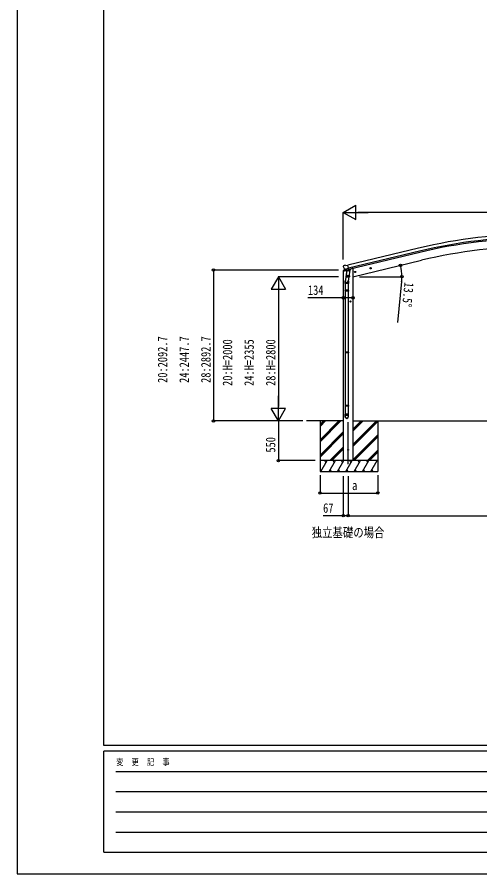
# Model space of a CAD drawing. Units: millimetres, scale not verified. Extents: x -16820 to 16820, y -11880 to 11880.
# Drawn here: x -16820 to -10405, y -11880 to 0 of the extents above; entities that cross this region are included whole.
import ezdxf
from ezdxf.enums import TextEntityAlignment as Align

# ---------------------------------------------------------------- set-up
doc = ezdxf.new("R2010")
doc.units = ezdxf.units.MM
doc.header["$LTSCALE"] = 40
for name, color, linetype in [('0-2_USER1', 3, 'Continuous'), ('0-4_YKK_12', 2, 'Continuous'), ('0-5_YKK_13', 4, 'Continuous'), ('0-6_YKK_A1', 4, 'Continuous'), ('0-7_YKK_D', 6, 'Continuous'), ('0-8_YKK_ZWAK', 7, 'Continuous')]:
    doc.layers.add(name, color=color, linetype=linetype)
doc.styles.add('ＭＳ ゴシック', font='')
doc.styles.get('ＭＳ ゴシック').set_extended_font_data('MS Gothic')

msp = doc.modelspace()

# ---------------------------------------------------------------- linework, layer by layer
at = {"layer": '0-4_YKK_12'}
msp.add_line((-12230.7, -6200.94), (-12230.7, -5616.99), dxfattribs=at)
at = {"layer": '0-5_YKK_13'}
for p, q in [((-12290.56, -3444.76), (-12277.38, -3441.6)), ((-12262.82, -3444.27), (-12276.08, -3441.58)), ((-12262.82, -3444.27), (-12236.89, -3438.05)), ((-12300, -3523.73), (-12257.19, -3513.45)), ((-12300, -3516.84), (-12300, -3523.73)), ((-12297.88, -3455.59), (-12297.6, -3456.74)), ((-12270.76, -3507.45), (-12297.7, -3513.92)), ((-12293.66, -3447.01), (-12297.52, -3453.31)), ((-12283.82, -3495.89), (-12226.32, -3482.09)), ((-12266.97, -3510.8), (-12283.35, -3496.31)), ((-12255.38, -3560.32), (-12271.29, -3656.49)), ((-12264.26, -3511.37), (-12256.74, -3509.57)), ((-12263.43, -3511.27), (-12261.9, -3510.9)), ((-12261.9, -3510.9), (-12225.19, -3502.09)), ((-12260.06, -3511.13), (-12260.11, -3511.87)), ((-12259.36, -3512.91), (-12233.54, -3519.34)), ((-12252.44, -3518.25), (-12257.11, -3585.09)), ((-12206.75, -3521.45), (-12252.44, -3518.25)), ((-12250.66, -3515.07), (-12250.89, -3518.36)), ((-12231.14, -3503.91), (-12232.17, -3518.52)), ((-12225.19, -3502.09), (-12223.66, -3501.72)), ((-12222.11, -3499.62), (-12221.17, -3499.68)), ((-12221.17, -3499.68), (-12207.85, -3515)), ((-12217.48, -3503.92), (-12199.28, -3499.55)), ((-12211.42, -3588.29), (-12206.75, -3521.45)), ((-12207.85, -3515), (-12208.3, -3521.34)), ((-12195.44, -3491.53), (-12195.44, -3494.68)), ((-12123.15, -3531.26), (-12142.59, -3535.93)), ((-12140.17, -3535.35), (-12138.04, -3528.15)), ((-12135, -3540.79), (-12140.17, -3535.35)), ((-12138.04, -3528.15), (-12130.74, -3526.4)), ((-12130.54, -3543.32), (-12135.21, -3523.87)), ((-12130.74, -3526.4), (-12125.57, -3531.84)), ((-11909.23, -3479.9), (-11928.67, -3484.57)), ((-11926.25, -3483.99), (-11924.12, -3476.79)), ((-11921.08, -3489.43), (-11926.25, -3483.99)), ((-11924.12, -3476.79), (-11916.82, -3475.04)), ((-11916.62, -3491.96), (-11921.28, -3472.51)), ((-11916.82, -3475.04), (-11911.65, -3480.48)), ((-12273.44, -3693.66), (-12273.44, -3659.3)), ((-12257.97, -3597.56), (-12257.1, -3585.09)), ((-12257.58, -3598.91), (-12257.58, -3598.91)), ((-12211.42, -3588.29), (-12257.11, -3585.09)), ((-12256.13, -3599.69), (-12214.43, -3602.61)), ((-12219.86, -3602.23), (-12230.59, -3665.82)), ((-12227.44, -3659), (-12227.44, -3693.66)), ((-12211.44, -3588.28), (-12212.32, -3600.98)), ((-12227.44, -3693.66), (-12273.44, -3693.66)), ((-12273.44, -3789.66), (-12272.44, -3787.66)), ((-12227.44, -3789.66), (-12273.44, -3789.66)), ((-12227.44, -3797.66), (-12273.44, -3797.66)), ((-12228.44, -3787.66), (-12272.44, -3787.66)), ((-12228.44, -3799.66), (-12272.44, -3799.66)), ((-12271.44, -3693.66), (-12271.44, -3787.66)), ((-12271.44, -3799.66), (-12271.44, -4643.84)), ((-12229.44, -3693.66), (-12229.44, -3787.66)), ((-12229.44, -3799.66), (-12229.44, -4643.84)), ((-12227.44, -3789.66), (-12228.44, -3787.66)), ((-12227.44, -3797.66), (-12228.44, -3799.66)), ((-12227.44, -3789.66), (-12227.44, -3797.66)), ((-12187.5, -3943.51), (-12207.5, -3943.51)), ((-12205.01, -3943.51), (-12201.26, -3937.01)), ((-12201.26, -3950.01), (-12205.01, -3943.51)), ((-12201.26, -3937.01), (-12193.75, -3937.01)), ((-12197.5, -3953.51), (-12197.5, -3933.51)), ((-12193.75, -3937.01), (-12190, -3943.51)), ((-12273.44, -4645.84), (-12272.44, -4643.84)), ((-12227.44, -4645.84), (-12273.44, -4645.84)), ((-12227.44, -4653.84), (-12273.44, -4653.84)), ((-12228.44, -4643.84), (-12272.44, -4643.84)), ((-12228.44, -4655.84), (-12272.44, -4655.84)), ((-12271.44, -4655.84), (-12271.44, -5384.03)), ((-12229.44, -4655.84), (-12229.44, -5384.03)), ((-12227.44, -4645.84), (-12228.44, -4643.84)), ((-12227.44, -4653.84), (-12228.44, -4655.84)), ((-12227.44, -4645.84), (-12227.44, -4653.84)), ((-12273.44, -5386.03), (-12272.44, -5384.03)), ((-12227.44, -5386.03), (-12273.44, -5386.03)), ((-12227.44, -5394.03), (-12273.44, -5394.03)), ((-12228.44, -5384.03), (-12272.44, -5384.03)), ((-12228.44, -5396.03), (-12272.44, -5396.03)), ((-12271.44, -5396.03), (-12271.44, -5506.03)), ((-12229.44, -5396.03), (-12229.44, -5506.03)), ((-12227.44, -5386.03), (-12228.44, -5384.03)), ((-12227.44, -5394.03), (-12228.44, -5396.03)), ((-12227.44, -5386.03), (-12227.44, -5394.03)), ((-12273.44, -5540.17), (-12273.44, -5506.03)), ((-12227.44, -5506.03), (-12273.44, -5506.03)), ((-12227.44, -5540.17), (-12227.44, -5506.03))]:
    msp.add_line(p, q, dxfattribs=at)
for points in [[(-12231.46, -3503.5), (-12221.74, -3501.16), (-12236.89, -3438.05)], [(-12284.1, -3495.32), (-12283.51, -3496.16), (-12283.35, -3496.31)], [(-12231.46, -3503.5), (-12231.7, -3503.65), (-12256.46, -3509.59), (-12256.74, -3509.57)], [(-12125.57, -3531.84), (-12127.7, -3539.04), (-12135, -3540.79)], [(-11911.65, -3480.48), (-11913.78, -3487.68), (-11921.08, -3489.43)], [(-12273.44, -3789.66), (-12273.44, -3797.66), (-12272.44, -3799.66)], [(-12190, -3943.51), (-12193.75, -3950.01), (-12201.26, -3950.01)], [(-12273.44, -4645.84), (-12273.44, -4653.84), (-12272.44, -4655.84)], [(-12273.44, -5386.03), (-12273.44, -5394.03), (-12272.44, -5396.03)]]:
    msp.add_lwpolyline(points, dxfattribs=at)
for centre, radius in [((-12132.87, -3533.59), 8.5), ((-12132.87, -3533.59), 7.7), ((-12132.87, -3533.59), 6.5), ((-11918.95, -3482.24), 8.5), ((-11918.95, -3482.24), 7.7), ((-11918.95, -3482.24), 6.5), ((-12197.5, -3943.51), 8.5), ((-12197.5, -3943.51), 7.7), ((-12197.5, -3943.51), 6.5), ((-12230.7, -6000), 5)]:
    msp.add_circle(centre, radius, dxfattribs=at)
for centre, radius, start, end in [((-12289.4, -3449.62), 5, 103.5, 148.5), ((-12276.68, -3444.52), 3, 78.5, 103.5), ((-12297, -3516.84), 3, 103.5, 180), ((-12100.8, -3409.49), 202.4, 193.5, 205.09125), ((-12263.54, -3510.78), 0.5, 248.23754, 283.5), ((-12260.56, -3511.09), 0.5, 356, 103.5), ((-12259.11, -3511.94), 1, 176, 256), ((-12233.19, -3518.37), 1.03, 250.03897, 351.96569), ((-12230.55, -3503.99), 0.604, 100.59842, 172.20595), ((-12223.78, -3501.23), 0.5, 283.5, 318.76246), ((-12200.44, -3494.68), 5, 283.5, 0), ((-12243.44, -3659.3), 30, 177.45142, 180), ((-12256.03, -3597.73), 1.95, 175.04017, 217.47766), ((-12255.99, -3597.7), 2, 217.40962, 266), ((-12214.29, -3600.62), 2, 266, 349.46843)]:
    msp.add_arc(centre, radius, start, end, dxfattribs=at)
for centre, major_axis, ratio, start_param, end_param in [((-12294.96, -3454.87), (-1.57, -2.57), 0.99628, 4.71238898, 5.49965061), ((-12264.98, -3508.55), (-0.73, -2.92), 0.997631, 5.80419048, 6.60061159), ((-12264.93, -3508.32), (2.63, 3.16), 0.650902, 4.09582259, 4.16863319), ((-12264.96, -3508.45), (-0.73, -2.92), 0.997631, 0.39023689, 0.47899483), ((-12250.44, -3659), (23, 0), 0.996195, 2.55602575, 6.56630284), ((-12250.44, -3659), (21, 0), 0.996195, 2.93491471, 5.95123941), ((-12250.44, -5538.43), (-23, 0), 0.996195, 3.14159265, 6.28318531), ((-12250.44, -5540.17), (-23, 0), 0.996195, 3.14159265, 6.28318531), ((-12250.44, -5540.17), (0, -23.43), 0.981806, 4.71238898, 7.85398163)]:
    msp.add_ellipse(centre, major_axis=major_axis, ratio=ratio, start_param=start_param, end_param=end_param, dxfattribs=at)
msp.add_ellipse((-12250.44, -5540.17), major_axis=(21, 0), ratio=0.996195, dxfattribs=at)
at = {"layer": '0-6_YKK_A1'}
for p, q in [((-11253.25, -3203.62), (-12236.5, -3439.68)), ((-11243.18, -3245.6), (-12226.42, -3481.66)), ((-11239.25, -3261.97), (-12222.5, -3498)), ((-12163.7, -3600.12), (-11212.87, -3371.84)), ((-12297.7, -3523.28), (-12297.7, -6150)), ((-12163.7, -3487), (-12176.58, -3487)), ((-12163.7, -3487), (-12163.7, -6150)), ((-12297.7, -5600), (-12809.65, -5600.01)), ((-12619.92, -5600), (-12619.92, -6300)), ((-12619.92, -5860.73), (-12359.19, -5600)), ((-12619.92, -5874.87), (-12345.05, -5600)), ((-12619.92, -5889.01), (-12330.91, -5600)), ((-12619.92, -5676.88), (-12543.04, -5600)), ((-12619.92, -5662.74), (-12557.18, -5600)), ((-12619.92, -5648.6), (-12571.32, -5600)), ((-12163.7, -5600), (-7040.49, -5600)), ((-12163.7, -5925.01), (-11838.69, -5600)), ((-12163.7, -5939.15), (-11824.55, -5600)), ((-12163.7, -5741.16), (-12022.54, -5600)), ((-12163.7, -5727.02), (-12036.68, -5600)), ((-12163.7, -5712.88), (-12050.82, -5600)), ((-12163.7, -5953.3), (-11819.92, -5609.51)), ((-11819.92, -5600), (-11819.92, -6300)), ((-12619.92, -6072.86), (-12297.67, -5750.61)), ((-12619.92, -6087), (-12297.67, -5764.75)), ((-12619.92, -6101.14), (-12297.67, -5778.9)), ((-12163.7, -6137.14), (-11819.92, -5793.36)), ((-12162.42, -6150), (-11819.92, -5807.5)), ((-12148.28, -6150), (-11819.92, -5821.64)), ((-12484.93, -6150), (-12297.67, -5962.74)), ((-12470.79, -6150), (-12297.67, -5976.88)), ((-12456.64, -6150), (-12297.67, -5991.03)), ((-11964.43, -6150), (-11819.92, -6005.49)), ((-11950.29, -6150), (-11819.92, -6019.63)), ((-11936.14, -6150), (-11819.92, -6033.78)), ((-11819.92, -6150), (-12619.92, -6150)), ((-12609.63, -6300), (-12523.03, -6150)), ((-12538.03, -6175.98), (-12553.03, -6150)), ((-12494.16, -6300), (-12407.56, -6150)), ((-12422.56, -6175.98), (-12437.56, -6150)), ((-12378.69, -6300), (-12292.09, -6150)), ((-12307.09, -6175.98), (-12322.09, -6150)), ((-12163.7, -6150), (-12297.7, -6150)), ((-12263.22, -6300), (-12176.62, -6150)), ((-12191.62, -6175.98), (-12206.62, -6150)), ((-12147.75, -6300), (-12061.15, -6150)), ((-12076.15, -6175.98), (-12091.15, -6150)), ((-12032.28, -6300), (-11945.68, -6150)), ((-11975.68, -6150), (-11960.68, -6175.98)), ((-11916.81, -6300), (-11830.21, -6150)), ((-12479.16, -6274.02), (-12464.16, -6300)), ((-12363.69, -6274.02), (-12348.69, -6300)), ((-12248.22, -6274.02), (-12233.22, -6300)), ((-12132.75, -6274.02), (-12117.75, -6300)), ((-12017.28, -6274.02), (-12002.28, -6300)), ((-11901.81, -6274.02), (-11886.81, -6300)), ((-12619.92, -6300), (-11819.92, -6300))]:
    msp.add_line(p, q, dxfattribs=at)
for radius in [7073, 7029.83, 7013, 6900]:
    msp.add_arc((-9602.1, -10081.2), radius, 76.5, 103.5, dxfattribs=at)
at = {"layer": '0-7_YKK_D'}
for p, q in [((-12298.17, -2708.2), (-12124.97, -2608.2)), ((-12124.97, -2808.2), (-12124.97, -2608.2)), ((-12298.17, -3361.06), (-12298.17, -2707.2)), ((-12298.17, -2708.2), (-12124.97, -2808.2)), ((-12298.17, -2708.2), (-11951.76, -2708.2)), ((-7106.02, -2708.2), (-12098.17, -2708.2)), ((-12362.73, -3507.25), (-14099.17, -3507.25)), ((-14098.17, -3507.25), (-14098.17, -5599.99)), ((-13198.17, -3600.05), (-13298.17, -3773.25)), ((-12363.73, -3600.05), (-13199.17, -3600.05)), ((-13198.17, -3600.05), (-13098.17, -3773.25)), ((-13198.17, -3600.05), (-13198.17, -3946.46)), ((-12071.17, -3600.12), (-11484.84, -3600.12)), ((-11489.25, -3668.03), (-11546.19, -4233.57)), ((-13298.17, -3773.25), (-13098.17, -3773.25)), ((-13198.17, -3800.05), (-13198.17, -5399.99)), ((-13198.17, -5599.99), (-13198.17, -5253.58)), ((-13198.17, -5599.99), (-13298.17, -5426.78)), ((-13098.17, -5426.78), (-13298.17, -5426.78)), ((-13198.17, -5599.99), (-13098.17, -5426.78)), ((-12859.88, -5599.99), (-14099.17, -5599.99)), ((-12859.88, -5599.99), (-13199.17, -5599.99)), ((-12907.46, -5600), (-13199.17, -5600)), ((-13198.17, -5600), (-13198.17, -6150)), ((-12686.88, -6150), (-13199.17, -6150)), ((-12619.92, -6350), (-12619.92, -6601)), ((-12297.7, -6363.46), (-12297.7, -6914.46)), ((-12230.7, -6363.46), (-12230.7, -6914.46)), ((-12230.7, -6363.46), (-12230.7, -6914.46)), ((-11819.92, -6350), (-11819.92, -6601)), ((-12619.92, -6600), (-11819.92, -6600)), ((-12230.7, -6913.46), (-6973.49, -6913.46))]:
    msp.add_line(p, q, dxfattribs=at)
for points in [[(-12163.7, -3891.98), (-12297.7, -3891.98), (-12789.3, -3891.98)], [(-12230.7, -6913.46), (-12297.7, -6913.46), (-12578.9, -6913.46)]]:
    msp.add_lwpolyline(points, dxfattribs=at)
for centre in [(-11504.57, -3441.87), (-14098.17, -3507.25), (-11485.84, -3600.12), (-12297.7, -3891.98), (-12163.7, -3891.98), (-14098.17, -5599.99), (-13198.17, -6150), (-12619.92, -6600), (-11819.92, -6600), (-12297.7, -6913.46), (-12230.7, -6913.46), (-12230.7, -6913.46)]:
    msp.add_circle(centre, 17, dxfattribs=at)
for start, end in [(360, 13.5), (354.24999, 360)]:
    msp.add_arc((-12163.7, -3600.12), 677.87, start, end, dxfattribs=at)
at = {"layer": '0-8_YKK_ZWAK'}
for p, q in [((-15619.92, -10100), (-15619.92, 11100)), ((15580.08, -10100), (-15619.92, -10100)), ((-5219.92, -10180), (-15619.92, -10180)), ((-15619.92, -11580), (-15619.92, -10180)), ((-15449.92, -10460), (-5419.92, -10460)), ((-15449.92, -10740), (-5419.92, -10740)), ((-15449.92, -11020), (-5419.92, -11020)), ((-15449.92, -11300), (-5419.92, -11300)), ((-15619.92, -11580), (-5219.92, -11580))]:
    msp.add_line(p, q, dxfattribs=at)
msp.add_lwpolyline([(-16820, -11880), (16820, -11880), (16820, 11880), (-16820, 11880)], close=True, dxfattribs=at)

# ---------------------------------------------------------------- texts
at = {"layer": '0-2_USER1', "style": 'ＭＳ ゴシック', "width": 0.8}
msp.add_text('独立基礎の場合', height=132, dxfattribs=at).set_placement((-12735.38, -7251.35), align=Align.BOTTOM_LEFT)
at = {"layer": '0-7_YKK_D', "style": 'ＭＳ ゴシック', "width": 0.8}
for s, rotation, p in [('13.5°', 264.25, (-11488.35, -3669.13)), ('20:2092.7', 90, (-14699.17, -5072.02)), ('24:2447.7', 90, (-14399.17, -5072.02)), ('28:2892.7', 90, (-14099.17, -5072.02)), ('20:H=2000', 90, (-13799.17, -5113.62)), ('24:H=2355', 90, (-13499.17, -5113.62)), ('28:H=2800', 90, (-13199.17, -5113.62)), ('550', 90, (-13200.17, -6038.2))]:
    msp.add_text(s, height=132, rotation=rotation, dxfattribs=at).set_placement(p, align=Align.BOTTOM_LEFT)
for s, p in [('134', (-12788.3, -3890.98)), ('a', (-12176.24, -6598)), ('67', (-12577.9, -6912.46))]:
    msp.add_text(s, height=132, dxfattribs=at).set_placement(p, align=Align.BOTTOM_LEFT)
at = {"layer": '0-8_YKK_ZWAK', "style": 'ＭＳ ゴシック', "width": 0.8}
msp.add_text('変  更  記  事', height=87.98, dxfattribs=at).set_placement((-15445.24, -10400), align=Align.BOTTOM_LEFT)

doc.saveas('drawing.dxf')
